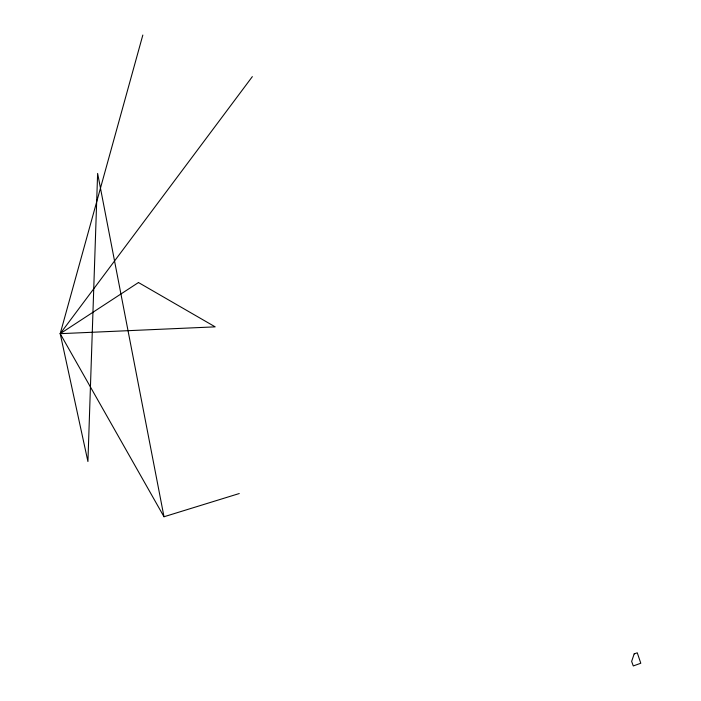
<?xml version="1.0" encoding="UTF-8"?>
<svg xmlns="http://www.w3.org/2000/svg" width="701" height="701" viewBox="0 0 701 701"><rect width="100%" height="100%" fill="white"/><g stroke="black" fill="none" stroke-linecap="round" stroke-linejoin="round"><path stroke-width="1.05" d="M142.829 35.05L60.207 333.676L87.923 461.521L97.623 173.419L163.999 516.751L239.26 493.539M252.351 76.619L60.207 333.676L163.999 516.751M634.16 653.91L631.645 661.411L633.283 665.95L640.793 663.242L637.262 652.797L634.16 653.91M138.465 282.529L60.207 333.676L215.172 326.85L138.465 282.529"/></g></svg>
